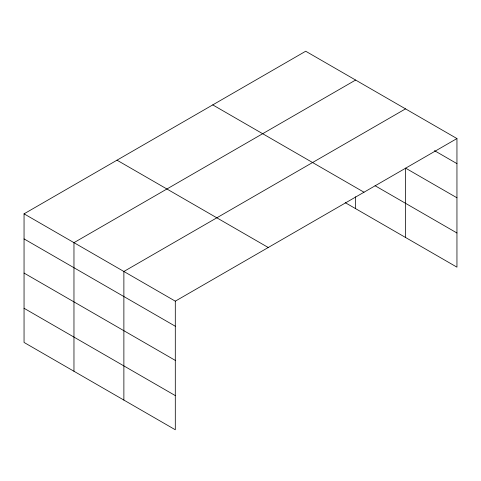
<?xml version="1.0" encoding="UTF-8"?>
<svg xmlns="http://www.w3.org/2000/svg" width="481" height="481" viewBox="0 0 481 481"><rect width="100%" height="100%" fill="white"/><g stroke="black" fill="none" stroke-linecap="round" stroke-linejoin="round"><path stroke-width="0.72" d="M456.95 138.558L305.7 51.233L24.05 213.841L24.05 342.442L175.3 429.767L175.3 301.166L456.95 138.558L456.95 267.159L345.238 202.663M355.609 80.05L73.966 242.658L73.966 371.26M405.525 108.868L123.876 271.476L123.876 400.078M434.451 150.631L456.95 163.624M456.95 197.787L405.525 168.097L405.525 237.47M375.06 185.714L456.95 232.99M212.752 104.894L364.009 192.22M116.991 160.179L268.248 247.505M24.05 213.841L175.3 301.166M24.05 238.907L175.3 326.232M24.05 273.07L175.3 360.395M24.05 308.273L175.3 395.598M355.609 196.765L355.609 208.652"/></g></svg>
